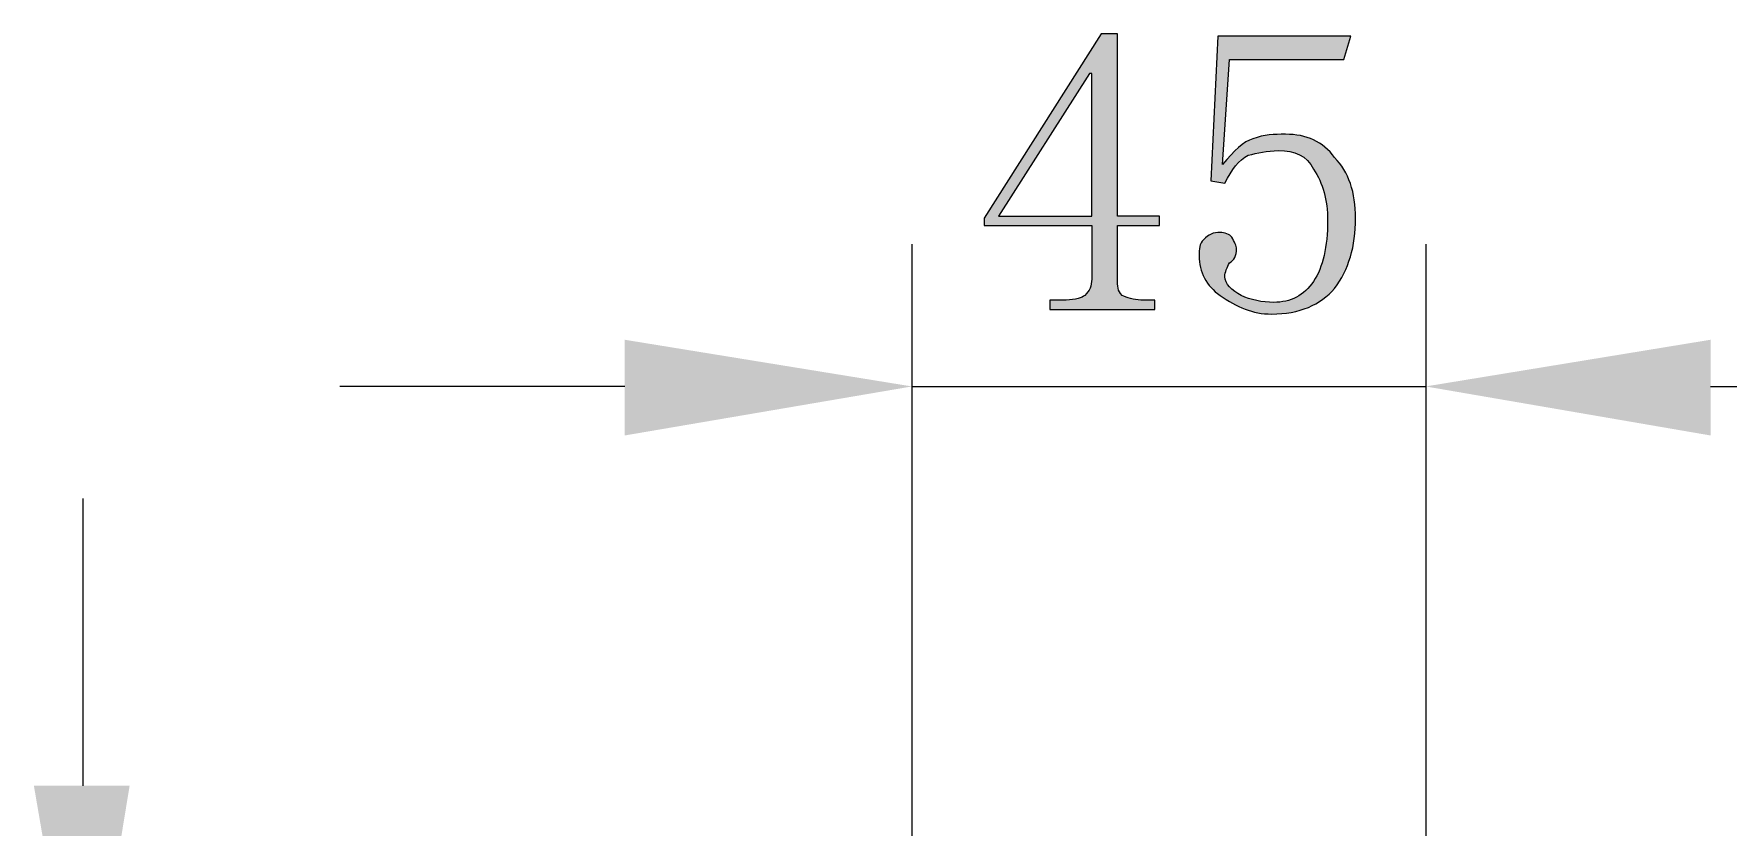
# Model space of a CAD drawing. Header units: millimetres. Extents: x 0 to 297, y 0 to 206.
# Drawn here: x 156.88 to 172.24, y 129.26 to 136.45 of the extents above; entities that cross this region are included whole.
import ezdxf

# ---------------------------------------------------------------- set-up
doc = ezdxf.new("R2010")
doc.units = ezdxf.units.MM

msp = doc.modelspace()

# ---------------------------------------------------------------- hatches: boundary and pattern name
h = msp.add_hatch(color=7)
edge = h.paths.add_edge_path(flags=0)
edge.add_spline(control_points=[(166.705386, 134.2236), (166.705386, 134.1601), (166.705386, 134.117802), (166.74779, 134.075504), (166.790088, 134.054302), (166.853588, 134.0331), (166.917088, 134.0331), (166.917088, 134.0331), (167.044088, 134.0331), (167.044088, 134.0331), (167.044088, 134.0331), (167.044088, 133.948504), (167.044088, 133.948504), (167.044088, 133.948504), (166.091588, 133.948504), (166.091588, 133.948504), (166.091588, 133.948504), (166.091588, 134.0331), (166.091588, 134.0331), (166.091588, 134.0331), (166.23979, 134.0331), (166.23979, 134.0331), (166.324386, 134.0331), (166.387886, 134.054302), (166.409088, 134.075504), (166.451386, 134.117802), (166.472588, 134.1601), (166.472588, 134.2236), (166.472588, 134.2236), (166.472588, 134.710504), (166.472588, 134.710504), (166.472588, 134.710504), (165.498886, 134.710504), (165.498886, 134.710504), (165.498886, 134.710504), (165.498886, 134.774004), (165.498886, 134.774004), (165.498886, 134.774004), (166.55729, 136.4461), (166.55729, 136.4461), (166.55729, 136.4461), (166.705386, 136.4461), (166.705386, 136.4461), (166.705386, 136.4461), (166.705386, 134.7951), (166.705386, 134.7951), (166.705386, 134.7951), (167.086386, 134.7951), (167.086386, 134.7951), (167.086386, 134.7951), (167.086386, 134.710504), (167.086386, 134.710504), (167.086386, 134.710504), (166.705386, 134.710504), (166.705386, 134.710504), (166.705386, 134.710504), (166.705386, 134.2236), (166.705386, 134.2236)], knot_values=[0, 0, 0, 0, 1, 1, 1, 2, 2, 2, 3, 3, 3, 4, 4, 4, 5, 5, 5, 6, 6, 6, 7, 7, 7, 8, 8, 8, 9, 9, 9, 10, 10, 10, 11, 11, 11, 12, 12, 12, 13, 13, 13, 14, 14, 14, 15, 15, 15, 16, 16, 16, 17, 17, 17, 18, 18, 18, 19, 19, 19, 19], degree=3, periodic=1)
edge = h.paths.add_edge_path(flags=0)
edge.add_spline(control_points=[(166.451386, 136.086302), (166.451386, 136.086302), (165.625886, 134.7951), (165.625886, 134.7951), (165.625886, 134.7951), (166.472588, 134.7951), (166.472588, 134.7951), (166.472588, 134.7951), (166.472588, 136.086302), (166.472588, 136.086302), (166.472588, 136.086302), (166.451386, 136.086302), (166.451386, 136.086302)], knot_values=[0, 0, 0, 0, 1, 1, 1, 2, 2, 2, 3, 3, 3, 4, 4, 4, 4], degree=3, periodic=1)
edge = h.paths.add_edge_path(flags=0)
edge.add_spline(control_points=[(168.229386, 135.536004), (168.419886, 135.536004), (168.568088, 135.472504), (168.673886, 135.324302), (168.800886, 135.197302), (168.864386, 135.006802), (168.864386, 134.774004), (168.864386, 134.520004), (168.800886, 134.308302), (168.673886, 134.139004), (168.546886, 133.990802), (168.356386, 133.9061), (168.102386, 133.9061), (167.933088, 133.9061), (167.784886, 133.9696), (167.63679, 134.075504), (167.50979, 134.1601), (167.44629, 134.2871), (167.44629, 134.435302), (167.44629, 134.498802), (167.44629, 134.5411), (167.488588, 134.583504), (167.530886, 134.625802), (167.57329, 134.647004), (167.63679, 134.647004), (167.679088, 134.647004), (167.721386, 134.625802), (167.742588, 134.6046), (167.76379, 134.562302), (167.784886, 134.520004), (167.784886, 134.498802), (167.784886, 134.435302), (167.76379, 134.393004), (167.721386, 134.371802), (167.70029, 134.329504), (167.679088, 134.2871), (167.679088, 134.244802), (167.679088, 134.181302), (167.742588, 134.117802), (167.82729, 134.075504), (167.911886, 134.0331), (168.01779, 134.012004), (168.123588, 134.012004), (168.27179, 134.012004), (168.39879, 134.075504), (168.483386, 134.202504), (168.568088, 134.329504), (168.610386, 134.520004), (168.610386, 134.752802), (168.610386, 134.943302), (168.568088, 135.091504), (168.483386, 135.218504), (168.419886, 135.345504), (168.314088, 135.387802), (168.165886, 135.387802), (168.060088, 135.387802), (167.975386, 135.3666), (167.89079, 135.345504), (167.806088, 135.3031), (167.742588, 135.218504), (167.679088, 135.091504), (167.679088, 135.091504), (167.552088, 135.1126), (167.552088, 135.1126), (167.552088, 135.1126), (167.615588, 136.425004), (167.615588, 136.425004), (167.615588, 136.425004), (168.822088, 136.425004), (168.822088, 136.425004), (168.822088, 136.425004), (168.758588, 136.213302), (168.758588, 136.213302), (168.758588, 136.213302), (167.721386, 136.213302), (167.721386, 136.213302), (167.721386, 136.213302), (167.657886, 135.260802), (167.657886, 135.260802), (167.76379, 135.387802), (167.848386, 135.472504), (167.933088, 135.4936), (168.038886, 135.536004), (168.123588, 135.536004), (168.229386, 135.536004)], knot_values=[0, 0, 0, 0, 1, 1, 1, 2, 2, 2, 3, 3, 3, 4, 4, 4, 5, 5, 5, 6, 6, 6, 7, 7, 7, 8, 8, 8, 9, 9, 9, 10, 10, 10, 11, 11, 11, 12, 12, 12, 13, 13, 13, 14, 14, 14, 15, 15, 15, 16, 16, 16, 17, 17, 17, 18, 18, 18, 19, 19, 19, 20, 20, 20, 21, 21, 21, 22, 22, 22, 23, 23, 23, 24, 24, 24, 25, 25, 25, 26, 26, 26, 27, 27, 27, 28, 28, 28, 28], degree=3, periodic=1)
h = msp.add_hatch(color=7)
h.dxf.hatch_style = 2
h.paths.add_polyline_path([(162.23929, 132.805504), (162.23929, 133.673302), (164.84279, 133.250004)])
h = msp.add_hatch(color=7)
h.dxf.hatch_style = 2
h.paths.add_polyline_path([(172.08179, 133.673302), (172.08179, 132.805504), (169.499386, 133.250004)])
h = msp.add_hatch(color=7)
h.dxf.hatch_style = 2
h.paths.add_polyline_path([(156.884088, 129.630504), (157.751886, 129.630504), (157.328588, 127.0481)])

# ---------------------------------------------------------------- linework, layer by layer
at = {"color": 7, "lineweight": 5}
msp.add_lwpolyline([(166.451386, 136.086302), (165.625886, 134.7951), (166.472588, 134.7951), (166.472588, 136.086302)], close=True, dxfattribs=at)
at = {"color": 7, "lineweight": 15}
for points in [[(164.84279, 134.5411), (164.84279, 127.6831)], [(169.499386, 134.5411), (169.499386, 127.6831)], [(162.23929, 133.250004), (159.656886, 133.250004)], [(164.84279, 133.250004), (169.499386, 133.250004)], [(172.08179, 133.250004), (174.68529, 133.250004)], [(157.328588, 132.234004), (157.328588, 129.630504)]]:
    msp.add_lwpolyline(points, dxfattribs=at)
at = {"color": 7, "lineweight": 5}
for points, knots in [([(166.705386, 134.2236), (166.705386, 134.1601), (166.705386, 134.117802), (166.74779, 134.075504), (166.790088, 134.054302), (166.853588, 134.0331), (166.917088, 134.0331), (166.917088, 134.0331), (167.044088, 134.0331), (167.044088, 134.0331), (167.044088, 134.0331), (167.044088, 133.948504), (167.044088, 133.948504), (167.044088, 133.948504), (166.091588, 133.948504), (166.091588, 133.948504), (166.091588, 133.948504), (166.091588, 134.0331), (166.091588, 134.0331), (166.091588, 134.0331), (166.23979, 134.0331), (166.23979, 134.0331), (166.324386, 134.0331), (166.387886, 134.054302), (166.409088, 134.075504), (166.451386, 134.117802), (166.472588, 134.1601), (166.472588, 134.2236), (166.472588, 134.2236), (166.472588, 134.710504), (166.472588, 134.710504), (166.472588, 134.710504), (165.498886, 134.710504), (165.498886, 134.710504), (165.498886, 134.710504), (165.498886, 134.774004), (165.498886, 134.774004), (165.498886, 134.774004), (166.55729, 136.4461), (166.55729, 136.4461), (166.55729, 136.4461), (166.705386, 136.4461), (166.705386, 136.4461), (166.705386, 136.4461), (166.705386, 134.7951), (166.705386, 134.7951), (166.705386, 134.7951), (167.086386, 134.7951), (167.086386, 134.7951), (167.086386, 134.7951), (167.086386, 134.710504), (167.086386, 134.710504), (167.086386, 134.710504), (166.705386, 134.710504), (166.705386, 134.710504), (166.705386, 134.710504), (166.705386, 134.2236), (166.705386, 134.2236)], [0, 0, 0, 0, 1, 1, 1, 2, 2, 2, 3, 3, 3, 4, 4, 4, 5, 5, 5, 6, 6, 6, 7, 7, 7, 8, 8, 8, 9, 9, 9, 10, 10, 10, 11, 11, 11, 12, 12, 12, 13, 13, 13, 14, 14, 14, 15, 15, 15, 16, 16, 16, 17, 17, 17, 18, 18, 18, 19, 19, 19, 19]), ([(168.229386, 135.536004), (168.419886, 135.536004), (168.568088, 135.472504), (168.673886, 135.324302), (168.800886, 135.197302), (168.864386, 135.006802), (168.864386, 134.774004), (168.864386, 134.520004), (168.800886, 134.308302), (168.673886, 134.139004), (168.546886, 133.990802), (168.356386, 133.9061), (168.102386, 133.9061), (167.933088, 133.9061), (167.784886, 133.9696), (167.63679, 134.075504), (167.50979, 134.1601), (167.44629, 134.2871), (167.44629, 134.435302), (167.44629, 134.498802), (167.44629, 134.5411), (167.488588, 134.583504), (167.530886, 134.625802), (167.57329, 134.647004), (167.63679, 134.647004), (167.679088, 134.647004), (167.721386, 134.625802), (167.742588, 134.6046), (167.76379, 134.562302), (167.784886, 134.520004), (167.784886, 134.498802), (167.784886, 134.435302), (167.76379, 134.393004), (167.721386, 134.371802), (167.70029, 134.329504), (167.679088, 134.2871), (167.679088, 134.244802), (167.679088, 134.181302), (167.742588, 134.117802), (167.82729, 134.075504), (167.911886, 134.0331), (168.01779, 134.012004), (168.123588, 134.012004), (168.27179, 134.012004), (168.39879, 134.075504), (168.483386, 134.202504), (168.568088, 134.329504), (168.610386, 134.520004), (168.610386, 134.752802), (168.610386, 134.943302), (168.568088, 135.091504), (168.483386, 135.218504), (168.419886, 135.345504), (168.314088, 135.387802), (168.165886, 135.387802), (168.060088, 135.387802), (167.975386, 135.3666), (167.89079, 135.345504), (167.806088, 135.3031), (167.742588, 135.218504), (167.679088, 135.091504), (167.679088, 135.091504), (167.552088, 135.1126), (167.552088, 135.1126), (167.552088, 135.1126), (167.615588, 136.425004), (167.615588, 136.425004), (167.615588, 136.425004), (168.822088, 136.425004), (168.822088, 136.425004), (168.822088, 136.425004), (168.758588, 136.213302), (168.758588, 136.213302), (168.758588, 136.213302), (167.721386, 136.213302), (167.721386, 136.213302), (167.721386, 136.213302), (167.657886, 135.260802), (167.657886, 135.260802), (167.76379, 135.387802), (167.848386, 135.472504), (167.933088, 135.4936), (168.038886, 135.536004), (168.123588, 135.536004), (168.229386, 135.536004), (168.229386, 135.536004), (168.229386, 135.536004), (168.229386, 135.536004)], [0, 0, 0, 0, 1, 1, 1, 2, 2, 2, 3, 3, 3, 4, 4, 4, 5, 5, 5, 6, 6, 6, 7, 7, 7, 8, 8, 8, 9, 9, 9, 10, 10, 10, 11, 11, 11, 12, 12, 12, 13, 13, 13, 14, 14, 14, 15, 15, 15, 16, 16, 16, 17, 17, 17, 18, 18, 18, 19, 19, 19, 20, 20, 20, 21, 21, 21, 22, 22, 22, 23, 23, 23, 24, 24, 24, 25, 25, 25, 26, 26, 26, 27, 27, 27, 28, 28, 28, 29, 29, 29, 29])]:
    msp.add_open_spline(points, degree=3, knots=knots, dxfattribs=at)

doc.saveas('drawing.dxf')
